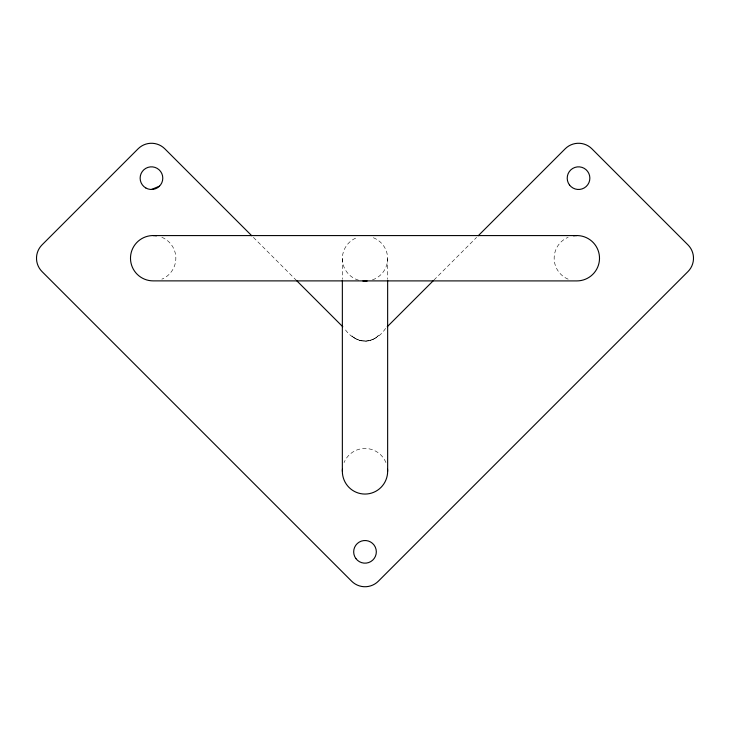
<?xml version="1.0" encoding="UTF-8"?>
<svg xmlns="http://www.w3.org/2000/svg" width="730" height="730" viewBox="0 0 730 730"><rect width="100%" height="100%" fill="white"/><g stroke="black" fill="none" stroke-linecap="round" stroke-linejoin="round"><path stroke-width="0.55" stroke-dasharray="3.65 2.74" d="M385.595 328.39C374.581 345.135 355.419 345.135 344.405 328.39M433.912 280.074L476.599 237.387M253.401 237.387L296.088 280.074M387.648 258.639L387.648 279.106M342.352 258.639L342.352 279.106M568.15 279.179A22.676 22.676 0 0 1 568.141 237.287M161.859 237.287A22.676 22.676 0 0 1 161.85 279.179M373.34 237.715A22.648 22.502 0 0 1 371.333 280.238M358.667 280.238A22.648 22.502 0 0 1 356.66 237.715M385.933 462.565A22.895 22.895 0 0 0 381.042 455.173A22.557 22.557 0 0 0 348.949 455.173A22.895 22.895 0 0 0 344.067 462.565M378.35 335.636C371.141 342.863 358.859 342.863 351.65 335.636A18.87 18.87 0 0 0 378.35 335.636"/><path stroke-width="1.09" d="M387.201 326.784L433.109 280.877M478.214 235.772L565.193 148.792A18.87 18.87 0 0 1 591.884 148.792L687.97 244.888A18.87 18.87 0 0 1 687.97 271.578L378.35 581.208A18.87 18.87 0 0 1 351.65 581.208L42.03 271.578A18.87 18.87 0 0 1 42.03 244.888L138.116 148.792A18.87 18.87 0 0 1 164.807 148.792L251.786 235.772M151.466 189.481L159.468 186.168M576.828 235.58L153.172 235.58M296.891 280.877L342.799 326.784M387.648 280.247L387.648 471.261M342.352 280.247L342.352 471.261M573.506 235.799A22.676 22.676 0 0 1 599.449 256.568A22.676 22.676 0 0 1 576.837 280.913L153.163 280.877A22.676 22.676 0 0 1 130.551 256.568A22.676 22.676 0 0 1 156.494 235.799M367.108 281.041A22.648 22.502 0 0 1 362.892 281.041M387.539 469.061A22.895 22.895 0 0 1 381.042 487.348A22.557 22.557 0 0 1 348.949 487.357A22.895 22.895 0 0 1 342.461 469.061M145.799 187.966A11.324 11.324 0 0 0 162.79 178.156A11.324 11.324 0 0 0 145.799 168.347A11.324 11.324 0 0 0 145.799 187.966M355.911 558.596A11.324 11.324 0 0 0 375.393 556.342A11.324 11.324 0 0 0 363.695 540.592A11.324 11.324 0 0 0 355.911 558.596M569.446 184.909A11.324 11.324 0 0 0 588.928 182.655A11.324 11.324 0 0 0 577.238 166.905A11.324 11.324 0 0 0 569.446 184.909"/></g></svg>
